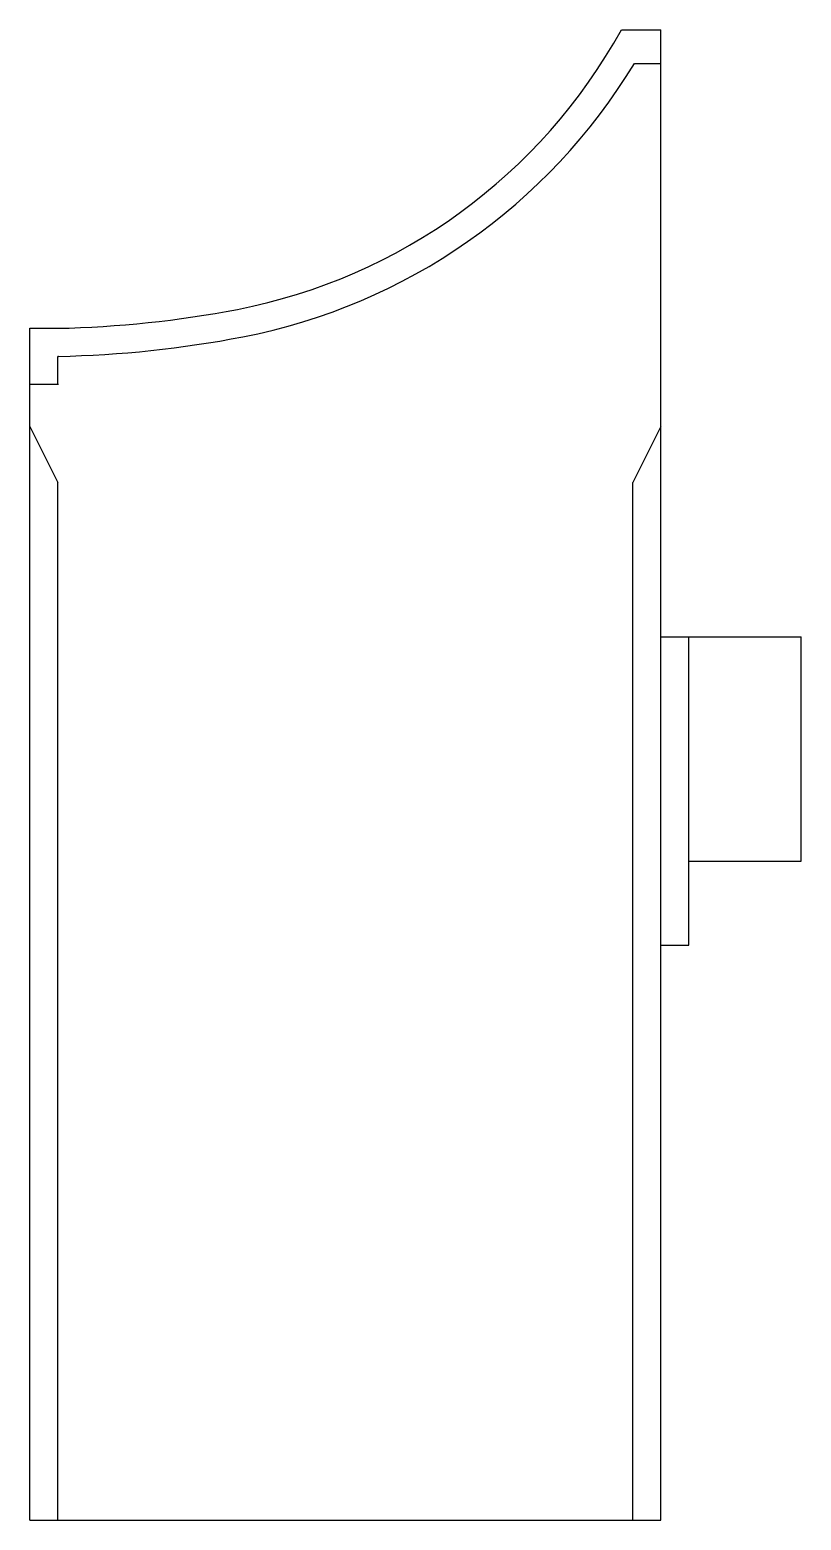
# Model space of a CAD drawing. Extents: x 0 to 0.55, y -0.85 to 0.21.
import ezdxf

# ---------------------------------------------------------------- set-up
doc = ezdxf.new("R2010")
doc.units = 0
doc.header["$LTSCALE"] = 0.0006
doc.header["$MEASUREMENT"] = 0
doc.layers.get('0').update_dxf_attribs({"linetype": 'CONTINUOUS'})

msp = doc.modelspace()

# ---------------------------------------------------------------- linework, layer by layer
for p, q in [((0.4218, 0.2129), (0.45, 0.2129)), ((0.4311, 0.1889), (0.45, 0.1889))]:
    msp.add_line(p, q)
for points in [[(0.02, 0, 0.042399), (0.148, 0.0135, 0.222129), (0.4218, 0.2129, 0.224799)], [(0.0204, -0.02, 0.042406), (0.1518, -0.0061, 0.21183), (0.4311, 0.1889, 0.222144)]]:
    msp.add_lwpolyline(points, format="xyb")
for points in [[(0.45, -0.15), (0.45, 0.2129)], [(0, 0), (0.02, 0)], [(0, -0.15), (0, 0)], [(0.0204, -0.02), (0.02, -0.02)], [(0.02, -0.04), (0.02, -0.02)], [(0.0204, -0.04), (0, -0.04)], [(0.45, -0.15), (0.45, -0.0615)], [(0, -0.07), (0.02, -0.11)], [(0.45, -0.07), (0.43, -0.11)], [(0.02, -0.15), (0.02, -0.11)], [(0.02, -0.15), (0.02, -0.11)], [(0.43, -0.15), (0.43, -0.11)], [(0.43, -0.15), (0.43, -0.11)], [(0, -0.85), (0, -0.15)], [(0.02, -0.85), (0.02, -0.15)], [(0.43, -0.85), (0.43, -0.15)], [(0.45, -0.85), (0.45, -0.15)], [(0.45, -0.22), (0.55, -0.22)], [(0.55, -0.38), (0.55, -0.22)], [(0.47, -0.38), (0.55, -0.38)], [(0.47, -0.44), (0.47, -0.38)], [(0.45, -0.44), (0.47, -0.44)], [(0, -0.85), (0.45, -0.85)]]:
    msp.add_lwpolyline(points)
at = {"linetype": 'Continuous'}
msp.add_lwpolyline([(0.47, -0.38), (0.47, -0.22)], dxfattribs=at)

doc.saveas('drawing.dxf')
